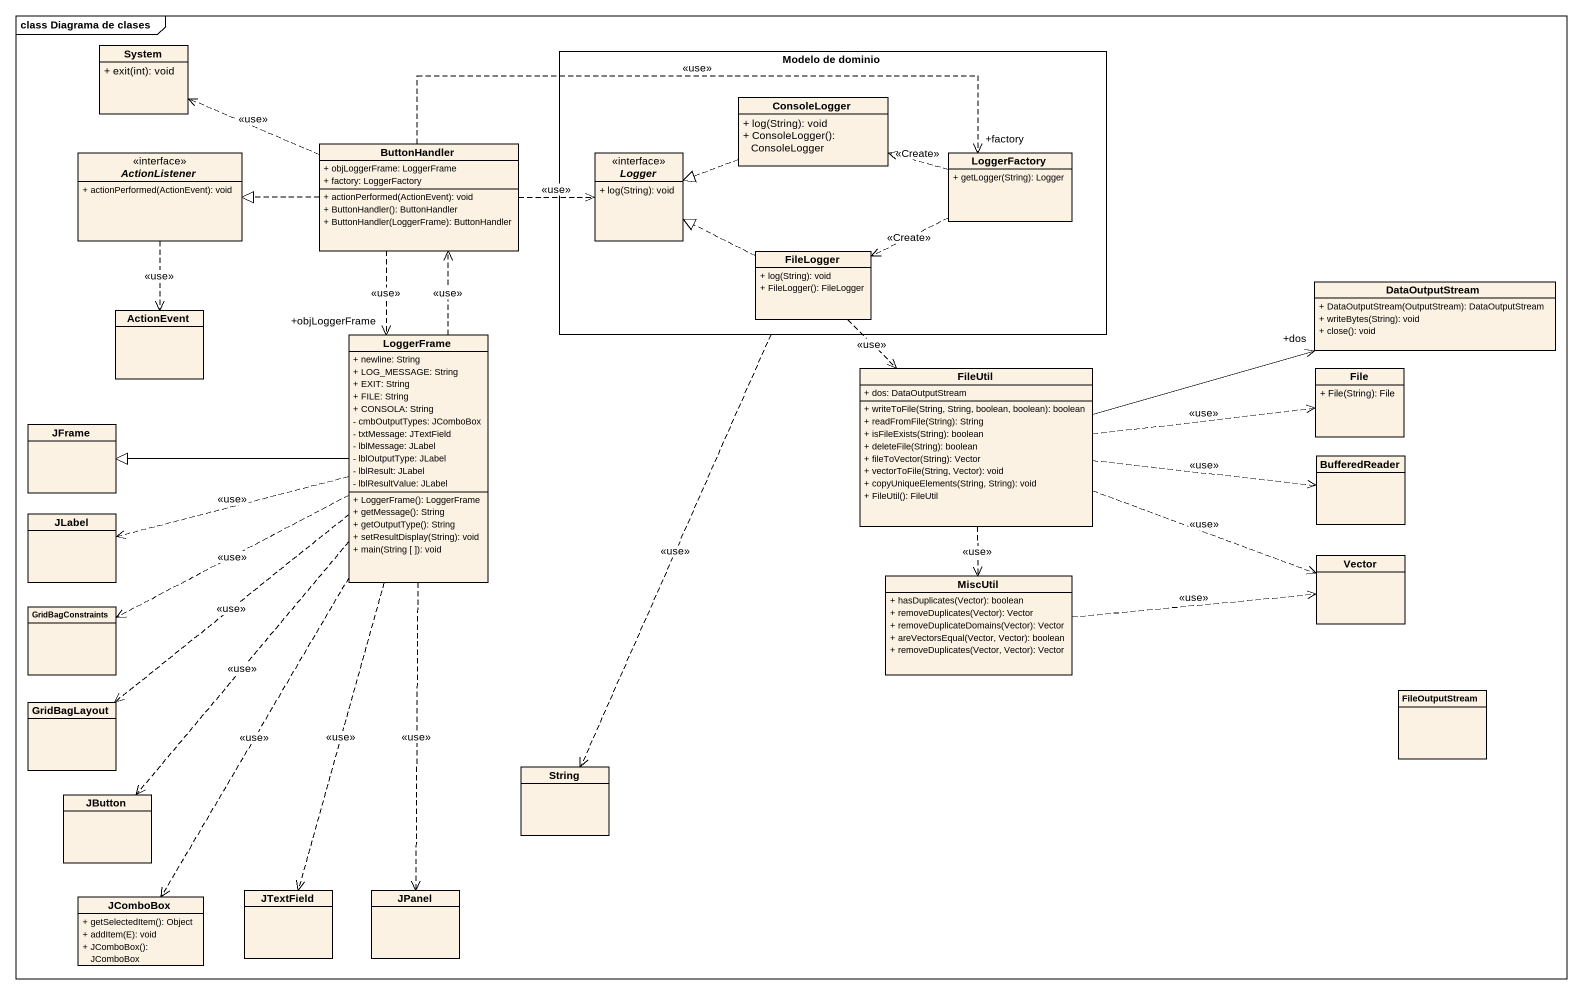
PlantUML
@startuml
mainframe class Diagrama de clases
hide circle
hide empty members
skinparam classAttributeIconSize 0
class System {
  + exit(int): void
}
rectangle "Modelo de dominio" as Modelo_de_dominio {
  class ConsoleLogger {
    + log(String): void
    + ConsoleLogger(): ConsoleLogger
  }
  interface Logger {
    + log(String): void
  }
  class LoggerFactory {
    + getLogger(String): Logger
  }
  class FileLogger {
    + log(String): void
    + FileLogger(): FileLogger
  }
}
interface ActionListener {
  + actionPerformed(ActionEvent): void
}
class ButtonHandler {
  + objLoggerFrame: LoggerFrame
  + factory: LoggerFactory
  + actionPerformed(ActionEvent): void
  + ButtonHandler(): ButtonHandler
  + ButtonHandler(LoggerFrame): ButtonHandler
}
class DataOutputStream {
  + DataOutputStream(OutputStream): DataOutputStream
  + writeBytes(String): void
  + close(): void
}
class ActionEvent
class LoggerFrame {
  + newline: String
  + LOG_MESSAGE: String
  + EXIT: String
  + FILE: String
  + CONSOLA: String
  - cmbOutputTypes: JComboBox
  - txtMessage: JTextField
  - lblMessage: JLabel
  - lblOutputType: JLabel
  - lblResult: JLabel
  - lblResultValue: JLabel
  + LoggerFrame(): LoggerFrame
  + getMessage(): String
  + getOutputType(): String
  + setResultDisplay(String): void
  + main(String [ ]): void
}
class FileUtil {
  + dos: DataOutputStream
  + writeToFile(String, String, boolean, boolean): boolean
  + readFromFile(String): String
  + isFileExists(String): boolean
  + deleteFile(String): boolean
  + fileToVector(String): Vector
  + vectorToFile(String, Vector): void
  + copyUniqueElements(String, String): void
  + FileUtil(): FileUtil
}
class "File" as File_ {
  + File(String): File
}
class JFrame
class BufferedReader
class JLabel
class Vector
class GridBagConstraints
class MiscUtil {
  + hasDuplicates(Vector): boolean
  + removeDuplicates(Vector): Vector
  + removeDuplicateDomains(Vector): Vector
  + areVectorsEqual(Vector, Vector): boolean
  + removeDuplicates(Vector, Vector): Vector
}
class FileOutputStream
class GridBagLayout
class String
class JButton
class JComboBox {
  + getSelectedItem(): Object
  + addItem(E): void
  + JComboBox(): JComboBox
}
class JTextField
class JPanel
Modelo_de_dominio ..> String : <<use>>
ConsoleLogger .left.|> Logger
ActionListener ..> ActionEvent : <<use>>
ButtonHandler .left.> System : <<use>>
ButtonHandler .left.|> ActionListener
ButtonHandler .right.> Logger : <<use>>
ButtonHandler .right.> "+factory" LoggerFactory : <<use>>
ButtonHandler ..> "+objLoggerFrame" LoggerFrame : <<use>>
LoggerFactory .left.> ConsoleLogger : <<Create>>
LoggerFactory .left.> FileLogger : <<Create>>
FileLogger .left.|> Logger
FileLogger ..> FileUtil : <<use>>
LoggerFrame .up.> ButtonHandler : <<use>>
LoggerFrame -left-|> JFrame
LoggerFrame .left.> JLabel : <<use>>
LoggerFrame .left.> GridBagConstraints : <<use>>
LoggerFrame ..> GridBagLayout : <<use>>
LoggerFrame ..> JButton : <<use>>
LoggerFrame ..> JComboBox : <<use>>
LoggerFrame ..> JTextField : <<use>>
LoggerFrame ..> JPanel : <<use>>
FileUtil -right-> "+dos" DataOutputStream
FileUtil .right.> File_ : <<use>>
FileUtil .right.> BufferedReader : <<use>>
FileUtil .right.> Vector : <<use>>
FileUtil ..> MiscUtil : <<use>>
MiscUtil .right.> Vector : <<use>>
@enduml
